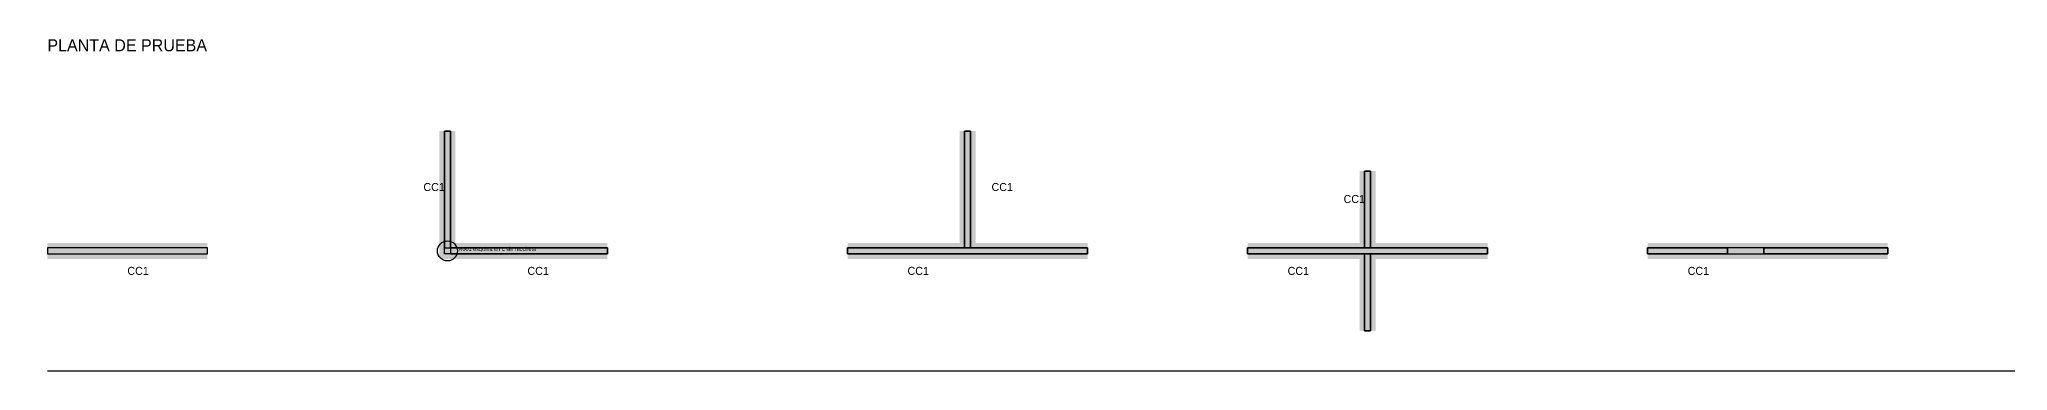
# Model space of a CAD drawing. Header units: metres. Extents: x 0 to 100, y -3 to 5.
# Drawn here: x -0.2 to 49, y -3 to 5.3 of the extents above; entities that cross this region are included whole.
import ezdxf

# ---------------------------------------------------------------- set-up
doc = ezdxf.new("R2010")
doc.units = ezdxf.units.M
doc.layers.add('00', color=8, linetype='Continuous')
doc.layers.add('REVISION', color=1, linetype='Continuous')
for name, color, linetype, transparency in [('Cimiento corrido CC1 de 0.40 x 0.20 m', 2, 'Continuous', 0.5), ('N1 Muro de 15cm', 1, 'Continuous', 0.5), ('N1 Muro de 15cm - Vano puerta', 42, 'Continuous', 0.5)]:
    doc.layers.add(name, color=color, linetype=linetype, transparency=transparency)

# ---------------------------------------------------------------- blocks, each defined once
blk = doc.blocks.new('xMuro 15')
blk.add_hatch(color=256).paths.add_polyline_path([(0, -0.075), (1, -0.075), (1, 0.075), (0, 0.075)])
blk.add_lwpolyline([(0, -0.075), (1, -0.075), (1, 0.075), (0, 0.075)], close=True)
at = {"color": 250, "flags": 1}
for tag, p in [('ID', (0, -0.175)), ('TIPO', (0, -0.275)), ('ESPESOR', (0, -0.375)), ('LARGO', (0, -0.475)), ('ALTO', (0, -0.575)), ('AREA', (0, -0.675))]:
    blk.add_attdef(tag, p, '', height=0.08, dxfattribs=at)

msp = doc.modelspace()

# ---------------------------------------------------------------- linework, layer by layer
at = {"layer": '00'}
for p, q in [((4, 0.075), (0, 0.075)), ((0, 0.075), (0, -0.075)), ((4, -0.075), (4, 0.075)), ((40, 0.075), (42, 0.075)), ((40, -0.075), (40, 0.075)), ((42, 0.075), (42, -0.075)), ((42.9, 0.075), (46, 0.075)), ((42.9, -0.075), (42.9, 0.075)), ((46, 0.075), (46, -0.075)), ((0, -0.075), (4, -0.075)), ((42, -0.075), (40, -0.075)), ((46, -0.075), (42.9, -0.075)), ((0, -3), (100, -3))]:
    msp.add_line(p, q, dxfattribs=at)
for points in [[(9.925, -0.075), (9.925, 0.075), (9.925, 3), (10.075, 3), (10.075, 0.075), (14, 0.075), (14, -0.075), (10.075, -0.075)], [(26, 0.075), (26, -0.075), (20, -0.075), (20, 0.075), (22.925, 0.075), (22.925, 3), (23.075, 3), (23.075, 0.075)], [(30, -0.075), (30, 0.075), (32.925, 0.075), (32.925, 2), (33.075, 2), (33.075, 0.075), (36, 0.075), (36, -0.075), (33.075, -0.075), (33.075, -2), (32.925, -2), (32.925, -0.075)]]:
    msp.add_lwpolyline(points, close=True, dxfattribs=at)
at = {"layer": 'Cimiento corrido CC1 de 0.40 x 0.20 m', "const_width": 0.4}
for points in [[(14, 0), (10, 0), (10, 3)], [(23, 0.2), (23, 3)], [(33, 0.2), (33, 2)], [(0, 0), (4, 0)], [(20, 0), (26, 0)], [(30, 0), (36, 0)], [(33, -2), (33, -0.2)], [(40, 0), (46, 0)]]:
    msp.add_lwpolyline(points, dxfattribs=at)
at = {"layer": 'REVISION', "color": 1}
msp.add_circle((10, 0), 0.25, dxfattribs=at)

# ---------------------------------------------------------------- block references
at = {"layer": 'N1 Muro de 15cm', "rotation": 90}
for p, xscale in [((10, 0.075), 2.925), ((23, 0.075), 2.925), ((33, 0.075), 1.9250000000000003), ((33, -2), 1.925)]:
    msp.add_blockref('xMuro 15', p, dxfattribs=dict(at, xscale=xscale))
at = {"layer": 'N1 Muro de 15cm'}
for p, xscale in [((0, 0), 4), ((10.075, 0), 3.9250000000000007), ((20, 0), 6), ((30, 0), 6), ((40, 0), 2), ((42.9, 0), 3.1000000000000014)]:
    msp.add_blockref('xMuro 15', p, dxfattribs=dict(at, xscale=xscale))
at = {"layer": 'N1 Muro de 15cm - Vano puerta', "xscale": 0.8999999999999986}
msp.add_blockref('xMuro 15', (42, 0), dxfattribs=at)

# ---------------------------------------------------------------- texts
at = {"layer": '00'}
for s, height, p in [('PLANTA DE PRUEBA', 0.3, (0, 5)), ('CC1', 0.2, (9.4, 1.5)), ('CC1', 0.2, (23.6, 1.5)), ('CC1', 0.2, (32.4, 1.2)), ('CC1', 0.2, (2, -0.6)), ('CC1', 0.2, (12, -0.6)), ('CC1', 0.2, (21.5, -0.6)), ('CC1', 0.2, (31, -0.6)), ('CC1', 0.2, (41, -0.6))]:
    msp.add_text(s, height=height, dxfattribs=at).set_placement(p)
at = {"layer": 'REVISION', "color": 1}
msp.add_text('R001 esquina en L sin mocheta', height=0.1, dxfattribs=at).set_placement((10.275, 0))

doc.saveas('drawing.dxf')
